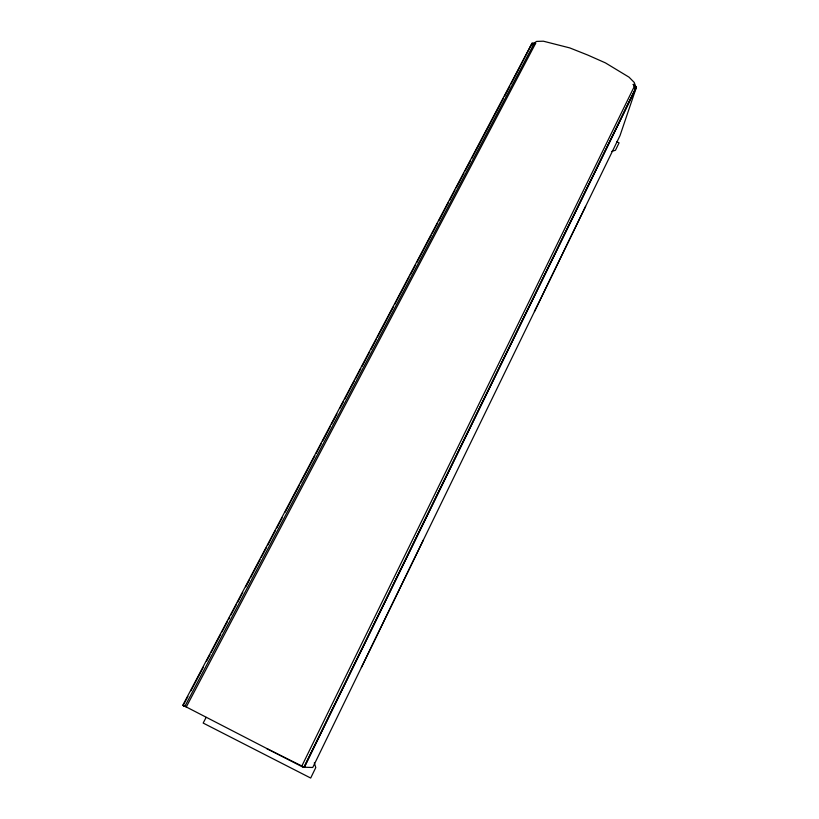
<?xml version="1.0" encoding="UTF-8"?>
<svg xmlns="http://www.w3.org/2000/svg" width="819" height="819" viewBox="0 0 819 819"><rect width="100%" height="100%" fill="white"/><g stroke="black" fill="none" stroke-linecap="round" stroke-linejoin="round"><path stroke-width="1.23" d="M634.664 90.274L634.838 87.203L633.251 84.357L636.25 87.029L635.872 88.155L304.156 767.239L303.184 766.748M532.452 44.175L536.64 41.411L543.355 41.196L569.737 47.901L587.643 55.006L605.415 62.879L629.033 77.17L634.203 82.412L636.22 87.838L620.003 135.647L312.756 767.485L303.05 767.208L183.681 705.62M423.331 540.1L361.333 667.587M585.626 206.347L534.428 311.629M636.22 87.838L304.381 767.249L266.769 748.638M206.132 717.393L203.173 723.064L310.688 778.05L315.776 767.567L314.322 762.837M186.159 707.196L535.646 43.305L532.074 43.202L182.75 705.343L184.848 706.418L533.875 43.96L532.074 43.202L510.995 83.947M187.95 696.437L183.18 705.476L184.132 705.958M190.929 690.786L203.45 667.055M206.429 661.404L210.002 654.616M211.2 652.364L220.731 634.285M221.929 632.022L227.293 621.846M228.481 619.594L229.678 617.331M230.866 615.069L236.23 604.903M237.418 602.641L242.782 592.465M245.772 586.813L249.345 580.036M250.532 577.774L260.073 559.694M261.261 557.432L266.625 547.266M267.823 545.004L275.573 530.313M276.761 528.05L282.125 517.884M285.104 512.233L299.406 485.114M300.604 482.852L314.906 455.733M316.103 453.47L321.468 443.304M322.655 441.042L330.405 426.351M331.593 424.088L336.957 413.923M339.936 408.272L343.519 401.484M344.707 399.232L354.248 381.152M355.436 378.89L360.8 368.714M361.988 366.462L369.738 351.771M370.935 349.508L376.3 339.332M377.487 337.08L393.581 306.562M394.778 304.299L409.08 277.18M410.268 274.918L415.632 264.752M416.83 262.489L431.132 235.37M432.319 233.108L437.684 222.942M438.882 220.68L448.413 202.6M449.611 200.338L454.975 190.172M456.163 187.909L463.912 173.218M465.11 170.956L470.464 160.79M471.662 158.528L503.255 98.638M504.443 96.376L509.807 86.2M530.395 46.366L532.657 44.216L535.646 43.305L533.23 44.195M611.813 151.382L615.479 150.246L619.082 142.823L616.748 141.83M182.75 705.343L185.944 706.275M635.872 88.155L635.042 87.807L635.431 89.445M633.251 84.357L634.827 86.947M636.25 87.029L303.951 767.239L301.791 766.134L634.408 86.251L636.25 87.029"/></g></svg>
